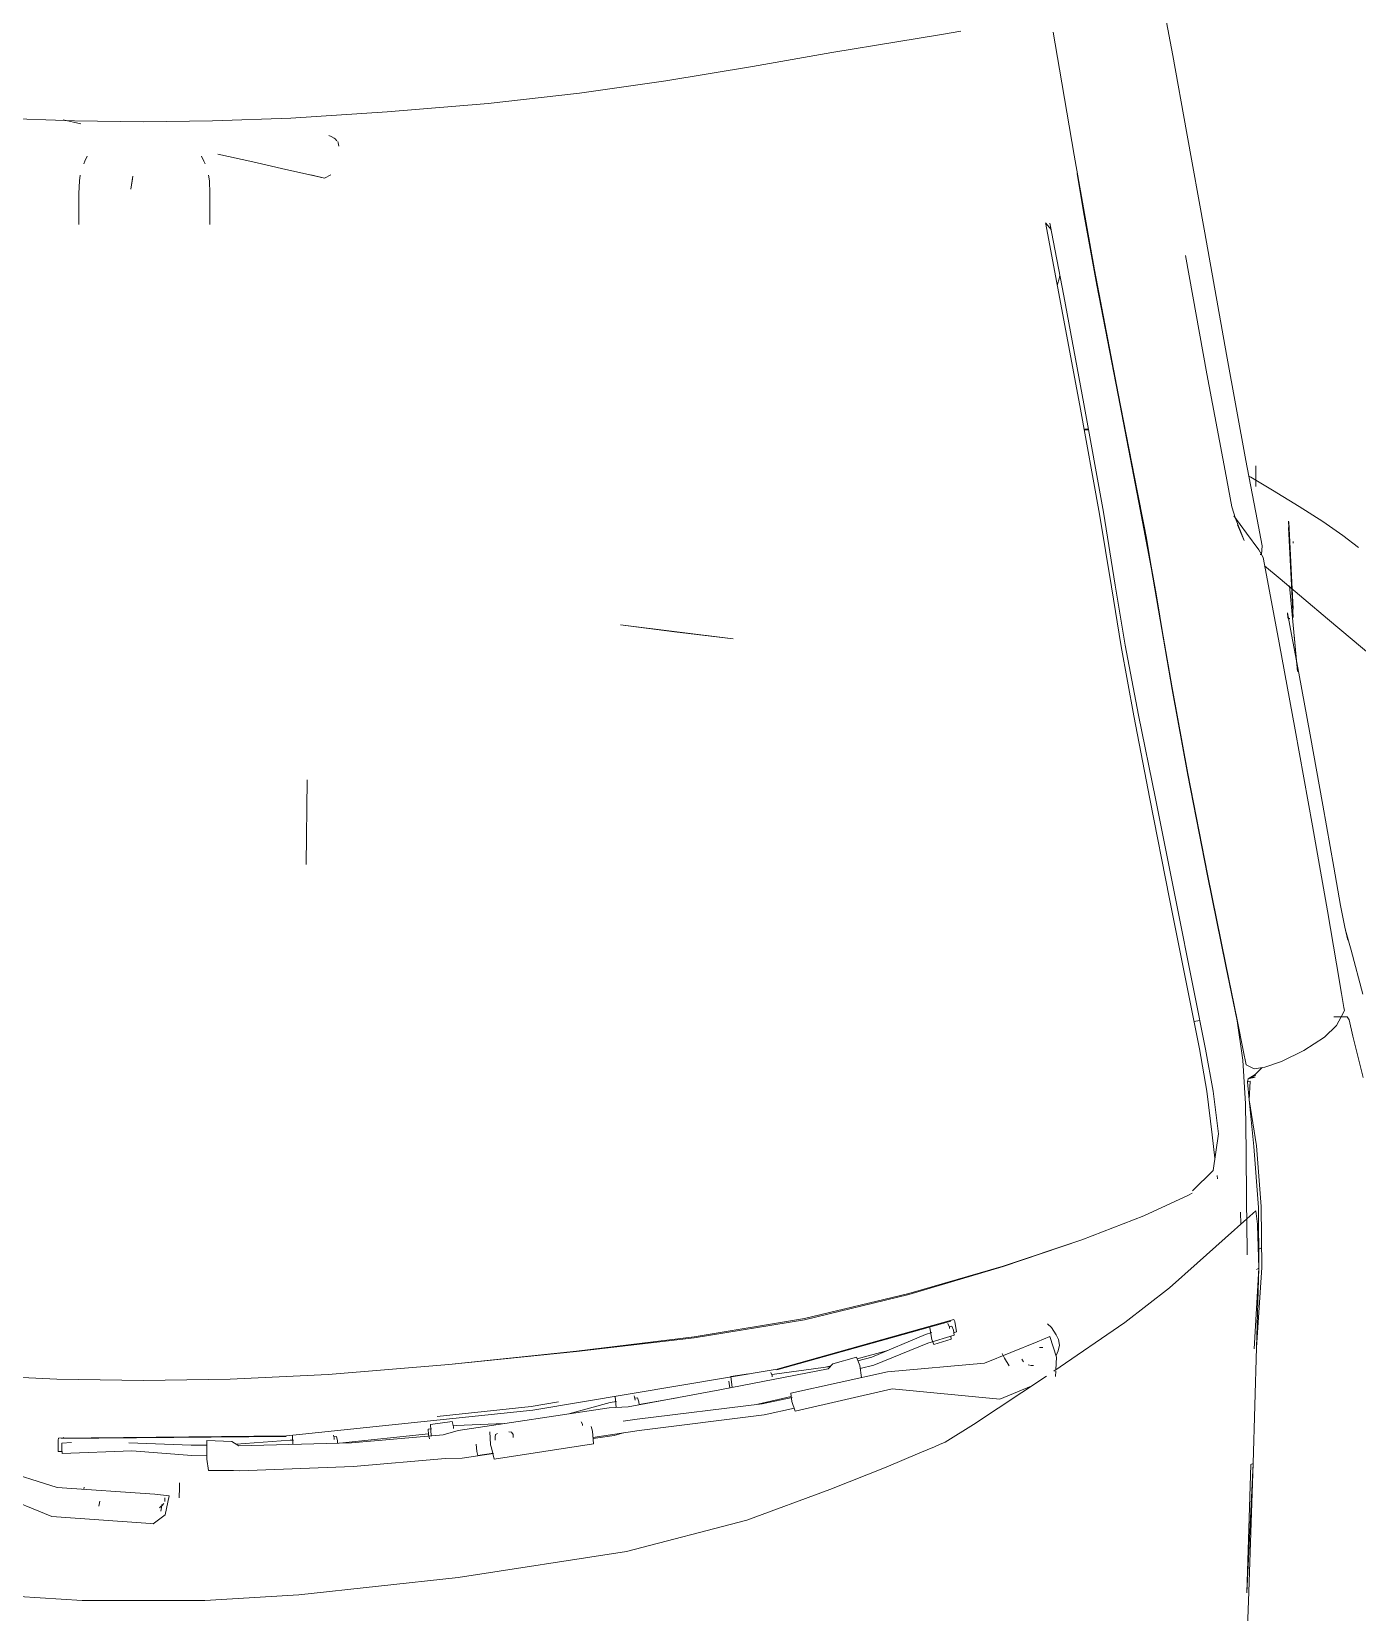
# Model space of a CAD drawing. Header units: millimetres. Extents: x -50912 to 58751, y -45352 to 5553.
# Drawn here: x -43874 to -43054, y -41120 to -40143 of the extents above; entities that cross this region are included whole.
import ezdxf

# ---------------------------------------------------------------- set-up
doc = ezdxf.new("R2010")
doc.units = ezdxf.units.MM
doc.layers.add('G-IMPT', color=8, linetype='Continuous', lineweight=9)

# ---------------------------------------------------------------- blocks, each defined once
blk = doc.blocks.new('CRT_Fiat Punto - Punto_dwg-985961-GARAGEM')
at = {"layer": 'G-IMPT'}
for p, q in [((910.633, -30.681), (914.626, -30.014)), ((917.388, -29.566), (914.626, -30.014)), ((918.576, -29.363), (917.388, -29.566)), ((924.645, -31.714), (924.248, -29.428)), ((910.633, -30.681), (905.753, -31.542)), ((905.753, -31.542), (900.43, -32.431)), ((925.548, -36.997), (924.645, -31.714)), ((900.43, -32.431), (895.108, -33.185)), ((883.285, -34.338), (889.491, -33.815)), ((889.491, -33.815), (895.108, -33.185)), ((859.223, -34.711), (864.035, -34.893)), ((863.34, -34.826), (864.427, -35.067)), ((868.285, -34.936), (864.035, -34.893)), ((868.285, -34.936), (872.535, -34.893)), ((877.348, -34.711), (872.535, -34.893)), ((877.348, -34.711), (883.285, -34.338)), ((879.836, -35.857), (879.697, -35.792)), ((879.836, -35.857), (880.019, -35.952)), ((880.019, -35.952), (880.073, -35.999)), ((875.018, -37.413), (872.869, -36.935)), ((880.188, -36.109), (880.073, -35.999)), ((880.258, -36.229), (880.244, -36.165)), ((880.258, -36.229), (880.282, -36.331)), ((880.307, -36.436), (880.282, -36.331)), ((864.608, -37.535), (864.676, -37.362)), ((864.827, -37.062), (864.676, -37.362)), ((872.004, -37.362), (871.853, -37.062)), ((872.004, -37.362), (872.071, -37.535)), ((875.018, -37.413), (877.045, -37.87)), ((878.623, -38.227), (877.045, -37.87)), ((926.8, -44.055), (925.548, -36.997)), ((864.34, -38.567), (864.315, -39.349)), ((864.393, -38.22), (864.34, -38.567)), ((867.498, -39.092), (867.633, -38.289)), ((867.498, -39.092), (867.599, -38.481)), ((872.287, -38.22), (872.339, -38.567)), ((872.365, -39.349), (872.339, -38.567)), ((878.579, -38.214), (879.425, -38.402)), ((879.425, -38.402), (878.623, -38.227)), ((879.811, -38.216), (879.425, -38.402)), ((864.315, -39.349), (864.306, -41)), ((872.365, -39.349), (872.374, -41)), ((864.306, -41.266), (864.306, -41)), ((872.374, -41), (872.374, -41.266)), ((924.127, -41.562), (923.775, -41.161)), ((924.053, -41.175), (924.906, -45.641)), ((932.391, -43.163), (933.706, -50.452)), ((924.496, -45.011), (924.635, -44.526)), ((924.635, -44.526), (924.666, -44.385)), ((928.25, -51.664), (926.8, -44.055)), ((933.706, -50.452), (934.838, -56.418)), ((929.424, -57.643), (928.25, -51.664)), ((926.145, -53.844), (926.377, -53.844)), ((926.377, -53.832), (926.149, -53.866)), ((926.156, -53.906), (926.377, -53.893)), ((936.724, -56.536), (936.727, -56.203)), ((936.726, -56.099), (936.726, -56.641)), ((936.727, -56.203), (936.727, -56.76)), ((934.838, -56.418), (935.247, -58.64)), ((936.405, -56.813), (936.284, -56.741)), ((937.737, -57.601), (936.405, -56.813)), ((936.726, -56.641), (936.726, -57.265)), ((936.727, -56.76), (936.727, -57.383)), ((929.85, -59.814), (929.424, -57.643)), ((939.384, -58.601), (937.737, -57.601)), ((935.467, -59.339), (935.247, -58.64)), ((936.134, -60.26), (935.367, -59.192)), ((940.835, -59.535), (939.384, -58.601)), ((929.984, -60.564), (929.85, -59.814)), ((935.994, -60.702), (935.467, -59.339)), ((935.594, -59.738), (935.994, -60.702)), ((936.892, -61.284), (936.134, -60.26)), ((936.8, -59.419), (937.101, -61.032)), ((938.735, -59.506), (939.007, -64.922)), ((938.735, -59.506), (939.007, -64.936)), ((938.735, -59.9), (939.007, -65.448)), ((938.742, -59.556), (939.007, -64.936)), ((942.062, -60.384), (940.835, -59.535)), ((930.282, -62.282), (929.984, -60.564)), ((937.101, -61.032), (937.074, -61.57)), ((939.007, -60.865), (939.007, -60.766)), ((942.062, -60.384), (943.04, -61.131)), ((936.892, -61.284), (937.166, -61.757)), ((937.074, -61.57), (936.989, -61.57)), ((937.428, -63.167), (937.166, -61.757)), ((930.577, -63.993), (930.282, -62.282)), ((937.259, -62.257), (938.22, -63.066)), ((938.151, -67.005), (937.428, -63.167)), ((938.22, -63.066), (941.132, -65.514)), ((930.703, -64.725), (930.577, -63.993)), ((938.795, -63.499), (939.279, -68.764)), ((930.941, -66.108), (930.703, -64.725)), ((938.853, -66.166), (938.659, -65.142)), ((938.659, -65.142), (938.69, -65.488)), ((939.007, -64.922), (939.007, -64.936)), ((904.566, -66.748), (897.635, -65.895)), ((900.947, -66.312), (897.635, -65.895)), ((931.573, -69.774), (930.941, -66.108)), ((938.729, -65.509), (938.811, -65.509)), ((938.735, -65.544), (938.811, -65.509)), ((939.007, -65.428), (939.007, -65.448)), ((941.132, -65.514), (944.041, -67.961)), ((904.566, -66.748), (900.947, -66.312)), ((938.151, -67.005), (939.141, -72.342)), ((939.362, -68.867), (938.853, -66.166)), ((939.075, -66.533), (939.279, -68.764)), ((940.066, -72.664), (939.362, -68.867)), ((932.533, -75.04), (931.573, -69.774)), ((939.141, -72.342), (940.203, -78.253)), ((940.84, -76.977), (940.066, -72.664)), ((878.35, -75.435), (878.286, -80.643)), ((933.753, -81.227), (932.533, -75.04)), ((941.518, -80.807), (940.84, -76.977)), ((940.203, -78.253), (941.122, -83.477)), ((934.881, -86.793), (933.753, -81.227)), ((941.934, -83.154), (941.518, -80.807)), ((941.122, -83.477), (941.686, -86.754)), ((942.188, -84.49), (941.934, -83.154)), ((942.38, -85.283), (942.188, -84.49)), ((942.38, -85.283), (942.229, -84.679)), ((942.573, -85.912), (942.229, -84.679)), ((943.298, -88.62), (942.573, -85.912)), ((935.566, -90.2), (934.881, -86.793)), ((941.686, -86.754), (941.992, -88.576)), ((941.992, -88.576), (942.138, -89.432)), ((942.162, -89.619), (942.138, -89.432)), ((932.91, -90.287), (933.276, -90.236)), ((935.935, -92.052), (935.566, -90.2)), ((941.508, -90), (941.929, -90)), ((941.67, -90.53), (941.971, -90.011)), ((941.929, -90), (942.335, -90)), ((942.162, -89.619), (941.971, -90.011)), ((942.454, -90.187), (942.335, -90)), ((942.454, -90.187), (942.69, -91.186)), ((935.656, -90.86), (935.656, -90.653)), ((940.938, -91.261), (939.669, -92.071)), ((940.938, -91.261), (941.67, -90.53)), ((942.69, -91.186), (943.312, -93.732)), ((936.115, -92.954), (935.935, -92.052)), ((939.669, -92.071), (938.3, -92.755)), ((936.072, -95.365), (935.924, -92.667)), ((936.115, -92.954), (936.405, -93.111)), ((936.621, -93.202), (936.405, -93.111)), ((936.621, -93.202), (937.268, -93.108)), ((937.085, -93.134), (936.673, -93.55)), ((938.3, -92.755), (937.268, -93.108)), ((936.2, -94), (936.25, -93.818)), ((936.249, -93.819), (936.2, -94)), ((936.249, -93.819), (936.2, -94)), ((936.2, -94), (936.245, -93.82)), ((936.4, -93.725), (936.25, -93.818)), ((936.25, -93.818), (936.4, -93.725)), ((936.722, -93.623), (936.381, -93.729)), ((936.4, -93.725), (936.673, -93.55)), ((936.722, -93.623), (936.4, -93.725)), ((936.115, -98.266), (936.072, -95.365)), ((936.136, -101.285), (936.115, -98.266)), ((934.355, -99.97), (934.332, -99.773)), ((935.789, -102.77), (935.782, -102.021)), ((936.136, -101.285), (936.191, -104.39)), ((936.72, -101.939), (936.157, -102.442)), ((936.83, -102.756), (936.72, -101.939)), ((936.157, -102.442), (934.828, -103.627)), ((936.83, -102.767), (936.83, -102.756)), ((936.9, -105.477), (936.83, -102.767)), ((936.9, -105.477), (936.83, -102.767)), ((936.9, -105.477), (936.83, -102.843)), ((934.828, -103.627), (933.116, -105.154)), ((936.191, -104.39), (936.192, -104.654)), ((933.116, -105.154), (931.405, -106.681)), ((936.9, -105.477), (936.763, -110.35)), ((928.656, -108.802), (931.405, -106.681)), ((917.944, -108.738), (907.249, -111.715)), ((918.137, -108.631), (907.264, -111.682)), ((917.864, -109.103), (917.776, -108.875)), ((918.137, -108.631), (918.205, -108.75)), ((918.309, -109.389), (918.205, -108.75)), ((923.892, -108.882), (924.141, -109.111)), ((924.295, -111.796), (928.656, -108.802)), ((913.102, -110.95), (916.4, -109.539)), ((916.78, -109.419), (916.4, -109.539)), ((918.161, -109.589), (916.542, -110.086)), ((916.782, -109.852), (916.67, -109.13)), ((916.902, -110.154), (916.782, -109.852)), ((916.902, -110.154), (917.983, -109.834)), ((918.013, -109.029), (917.855, -109.079)), ((917.876, -109.178), (917.864, -109.103)), ((917.983, -109.834), (917.954, -109.653)), ((918.013, -109.029), (918.109, -109.275)), ((918.161, -109.589), (918.109, -109.275)), ((918.309, -109.389), (918.135, -109.436)), ((924.047, -109.667), (923.255, -109.997)), ((924.454, -110.939), (924.047, -109.667)), ((924.141, -109.111), (924.432, -109.568)), ((924.585, -109.861), (924.432, -109.568)), ((924.63, -110.2), (924.585, -109.861)), ((914.088, -110.526), (912.189, -111.038)), ((913.226, -111.437), (916.542, -110.086)), ((920.02, -111.311), (923.255, -109.997)), ((921.253, -111.013), (921.105, -110.717)), ((923.613, -110.348), (923.417, -110.356)), ((924.424, -110.846), (924.563, -110.561)), ((924.63, -110.2), (924.563, -110.561)), ((936.763, -110.35), (936.551, -117.475)), ((936.763, -110.35), (936.551, -117.475)), ((892.238, -114.202), (907.264, -111.682)), ((903.737, -112.945), (910.416, -111.667)), ((910.548, -111.521), (907.104, -111.988)), ((910.597, -111.467), (910.241, -111.563)), ((910.701, -111.351), (910.416, -111.667)), ((912.154, -110.942), (910.701, -111.351)), ((912.154, -110.942), (912.345, -111.464)), ((912.238, -111.173), (913.102, -110.95)), ((912.456, -112.191), (912.345, -111.464)), ((912.373, -111.65), (913.226, -111.437)), ((914.063, -111.836), (920.02, -111.311)), ((921.253, -111.013), (921.54, -111.474)), ((922.414, -111.229), (922.319, -111.075)), ((922.705, -111.417), (922.9, -111.446)), ((923.044, -111.46), (922.9, -111.446)), ((924.386, -112.125), (924.405, -111.797)), ((924.409, -111.712), (924.454, -110.939)), ((904.293, -112.411), (904.327, -112.704)), ((904.327, -112.704), (904.362, -112.809)), ((904.421, -112.136), (905.515, -111.975)), ((904.496, -112.8), (904.421, -112.136)), ((906.954, -112.071), (906.889, -111.876)), ((906.935, -112.013), (907.104, -111.988)), ((906.965, -112.16), (906.954, -112.071)), ((908.103, -113.152), (914.063, -111.836)), ((923.835, -112.112), (919.349, -115.08)), ((920.961, -113.519), (922.9, -112.73)), ((892.14, -113.983), (893.807, -113.7)), ((894.445, -114.431), (896.99, -113.73)), ((897.386, -113.661), (896.99, -113.73)), ((897.364, -114.038), (897.304, -113.367)), ((898.113, -114.007), (903.737, -112.945)), ((898.521, -113.483), (898.477, -113.33)), ((898.684, -113.435), (898.516, -113.465)), ((898.532, -113.593), (898.521, -113.483)), ((898.684, -113.435), (898.756, -113.685)), ((898.775, -113.882), (898.756, -113.685)), ((898.772, -113.854), (901.114, -113.441)), ((906.073, -113.843), (908.135, -113.37)), ((908.198, -113.428), (906.337, -113.811)), ((908.103, -113.152), (908.179, -113.672)), ((908.179, -113.672), (908.374, -114.268)), ((908.374, -114.268), (914.353, -112.892)), ((914.353, -112.892), (920.961, -113.519)), ((877.078, -115.781), (892.238, -114.202)), ((886.358, -114.587), (892.14, -113.983)), ((887.639, -115.453), (896.941, -114.056)), ((896.941, -114.056), (898.113, -114.007)), ((897.802, -114.886), (898.658, -114.753)), ((898.658, -114.753), (906.337, -113.811)), ((898.774, -115.446), (906.474, -114.485)), ((908.328, -114.078), (906.474, -114.485)), ((880.34, -116.228), (885.815, -115.664)), ((886.717, -115.724), (881.08, -116.208)), ((885.801, -115.37), (886.01, -115.344)), ((885.801, -115.37), (885.817, -115.703)), ((885.817, -115.703), (885.874, -115.957)), ((885.95, -115.077), (887.282, -114.908)), ((885.985, -115.787), (885.95, -115.077)), ((887.639, -115.453), (886.717, -115.724)), ((887.355, -115.225), (887.282, -114.908)), ((887.343, -115.175), (887.515, -115.153)), ((887.361, -115.335), (887.355, -115.225)), ((890.481, -115.027), (887.515, -115.153)), ((889.643, -116.323), (889.59, -115.546)), ((889.936, -115.698), (889.912, -115.85)), ((890.071, -115.629), (889.936, -115.698)), ((890.927, -115.557), (890.771, -115.53)), ((891.018, -115.693), (890.927, -115.557)), ((891.033, -115.883), (891.018, -115.693)), ((895.286, -115.056), (895.203, -114.919)), ((895.293, -115.143), (895.286, -115.056)), ((895.9, -115.504), (895.823, -115.206)), ((895.977, -116.28), (895.9, -115.504)), ((895.938, -115.888), (898.774, -115.446)), ((897.808, -115.597), (897.249, -115.758)), ((919.349, -115.08), (917.604, -116.175)), ((853.597, -115.991), (862.968, -118.954)), ((863.047, -115.927), (863.034, -116.057)), ((863.039, -116.756), (863.034, -116.057)), ((863.047, -115.927), (877.078, -115.781)), ((863.248, -115.955), (877.073, -115.825)), ((863.257, -116.234), (863.863, -116.19)), ((863.257, -116.234), (863.26, -116.582)), ((863.26, -116.582), (863.272, -116.868)), ((863.313, -115.924), (863.377, -115.893)), ((871.223, -116.36), (867.382, -116.205)), ((872.182, -116.361), (871.223, -116.36)), ((872.183, -116.069), (872.177, -117.214)), ((872.183, -116.069), (873.72, -116.124)), ((873.72, -116.124), (874.147, -116.397)), ((873.994, -116.299), (877.3, -116.059)), ((881.08, -116.208), (874.147, -116.397)), ((877.509, -116.043), (877.3, -116.059)), ((877.467, -116.306), (877.46, -115.786)), ((879.974, -115.734), (880.007, -115.899)), ((880.169, -115.832), (879.996, -115.846)), ((880.009, -116.01), (880.007, -115.899)), ((880.169, -115.832), (880.22, -116.087)), ((880.223, -116.231), (880.22, -116.087)), ((888.759, -116.293), (888.789, -116.738)), ((889.664, -116.415), (889.643, -116.323)), ((889.852, -117.208), (889.671, -116.441)), ((889.852, -117.208), (895.977, -116.28)), ((889.926, -116.041), (889.912, -115.85)), ((895.945, -115.954), (897.249, -115.758)), ((916.053, -116.834), (916.939, -116.458)), ((917.251, -116.325), (916.939, -116.458)), ((917.604, -116.175), (917.251, -116.325)), ((853.444, -116.977), (862.643, -120.745)), ((863.039, -116.756), (863.267, -116.752)), ((863.272, -116.868), (867.567, -116.708)), ((871.26, -116.992), (867.567, -116.708)), ((872.21, -116.982), (871.26, -116.992)), ((872.177, -117.214), (872.275, -117.905)), ((881.185, -117.66), (874.211, -117.928)), ((886.858, -117.173), (881.185, -117.66)), ((886.858, -117.173), (887.881, -117.166)), ((887.881, -117.166), (889.827, -116.873)), ((888.789, -116.738), (888.847, -116.991)), ((888.847, -116.991), (889.824, -116.839)), ((913.983, -117.713), (916.053, -116.834)), ((936.155, -125.444), (936.409, -117.542)), ((936.551, -117.475), (936.296, -125.377)), ((936.551, -117.475), (936.296, -125.377)), ((872.275, -117.905), (873.823, -117.924)), ((873.823, -117.924), (874.211, -117.928)), ((910.507, -119.091), (913.983, -117.713)), ((862.968, -118.954), (868.992, -119.381)), ((864.642, -118.945), (864.625, -119.072)), ((869.867, -119.473), (868.992, -119.381)), ((869.594, -119.812), (869.599, -119.603)), ((869.623, -120.652), (869.867, -119.473)), ((870.498, -118.963), (870.483, -119.591)), ((870.5, -118.664), (870.498, -118.963)), ((905.403, -120.964), (910.507, -119.091)), ((865.529, -120.111), (865.607, -119.803)), ((869.271, -120.217), (869.418, -120.081)), ((869.271, -120.217), (869.363, -120.117)), ((869.391, -120.193), (869.344, -120.425)), ((869.391, -120.193), (869.411, -120.003)), ((869.533, -119.954), (869.418, -120.081)), ((862.643, -120.745), (868.707, -121.173)), ((868.882, -121.191), (868.707, -121.173)), ((868.882, -121.191), (869.623, -120.652)), ((905.403, -120.964), (898.006, -122.907)), ((898.006, -122.907), (887.651, -124.497)), ((887.651, -124.497), (877.834, -125.557)), ((936.296, -125.377), (936.027, -132.583)), ((936.296, -125.377), (936.027, -132.583)), ((858.737, -125.557), (864.52, -125.911)), ((868.285, -125.911), (864.52, -125.911)), ((872.051, -125.911), (868.285, -125.911)), ((877.834, -125.557), (872.051, -125.911))]:
    blk.add_line(p, q, dxfattribs=at)
at = {"layer": 'G-IMPT', "flags": 128}
for points in [[(936.8, -59.419), (936.099, -55.779), (934.905, -49.252), (933.576, -41.764), (932.447, -35.543), (931.614, -30.866), (931.142, -28.38), (930.778, -26.115)], [(935.924, -92.667), (935.566, -90.25), (934.881, -86.881), (933.753, -81.327), (932.533, -75.14), (931.573, -69.874), (930.834, -65.591), (930.271, -62.357), (929.529, -58.354), (928.25, -51.764), (926.945, -45.003), (926.125, -40.489), (925.723, -38.129)], [(934.205, -98.71), (934.032, -97.261), (933.697, -94.586), (933.246, -91.981), (932.533, -88.387), (931.414, -82.746), (930.204, -76.602), (929.218, -71.498), (928.437, -67.219), (927.842, -63.547), (927.101, -59.077), (925.882, -52.403), (924.629, -45.723), (923.789, -41.234), (923.788, -41.23)], [(924.906, -45.641), (926.143, -52.3), (927.339, -58.963), (928.073, -63.444), (928.684, -67.138), (929.509, -71.44), (930.542, -76.564), (931.776, -82.728), (932.906, -88.384), (933.626, -91.99), (934.083, -94.582), (934.425, -97.196), (934.097, -99.455), (932.813, -100.718)], [(936.62, -110.421), (936.9, -105.477), (936.875, -101.728), (936.6, -97.977), (936.3, -95.106), (936.2, -94), (936.362, -93.959), (936.3, -95.106), (936.763, -97.935), (937.044, -101.681), (937.085, -105.417), (936.763, -110.35), (936.9, -105.477), (936.756, -105.556)], [(936.2, -94), (936.3, -95.106), (936.6, -97.977), (936.875, -101.728), (936.9, -105.477)], [(856.93, -112.001), (862.959, -112.299), (868.285, -112.37), (873.611, -112.299), (879.64, -112.001), (887.075, -111.391), (894.916, -110.583), (902.164, -109.69), (908.943, -108.559), (915.378, -107.033), (921.168, -105.345), (926.012, -103.727), (929.837, -102.249), (932.576, -100.982), (932.8, -100.855)], [(929.83, -102.249), (926.012, -103.727), (921.168, -105.361), (915.378, -107.095), (908.943, -108.652), (902.164, -109.753), (894.916, -110.599), (887.075, -111.391), (879.64, -112.001), (873.611, -112.299), (868.285, -112.37), (862.959, -112.299), (856.93, -112.001), (849.495, -111.391), (841.654, -110.599), (834.407, -109.753), (827.628, -108.652), (821.192, -107.095), (815.402, -105.361), (810.559, -103.727), (806.741, -102.249), (806.562, -102.165)], [(936.87, -104.319), (937.056, -104.216), (937.07, -104.055)], [(936.155, -125.444), (936.551, -117.475), (936.409, -117.542)]]:
    blk.add_lwpolyline(points, dxfattribs=at)
blk.add_lwpolyline([(936.245, -93.82), (936.686, -93.708), (936.381, -93.729)], close=True, dxfattribs=at)
blk = doc.blocks.new('CRT_Fiat Punto - Fiat punto 2-985965-GARAGEM')
at = {"xscale": 10.05298727948713, "yscale": 10.05298727948713, "zscale": 10.05298727948713}
blk.add_blockref('CRT_Fiat Punto - Punto_dwg-985961-GARAGEM', (-8728.86, 102.37), dxfattribs=at)

msp = doc.modelspace()

# ---------------------------------------------------------------- block references
at = {"layer": 'G-IMPT'}
msp.add_blockref('CRT_Fiat Punto - Fiat punto 2-985965-GARAGEM', (-43804.62, -39949.651), dxfattribs=at)

doc.saveas('drawing.dxf')
